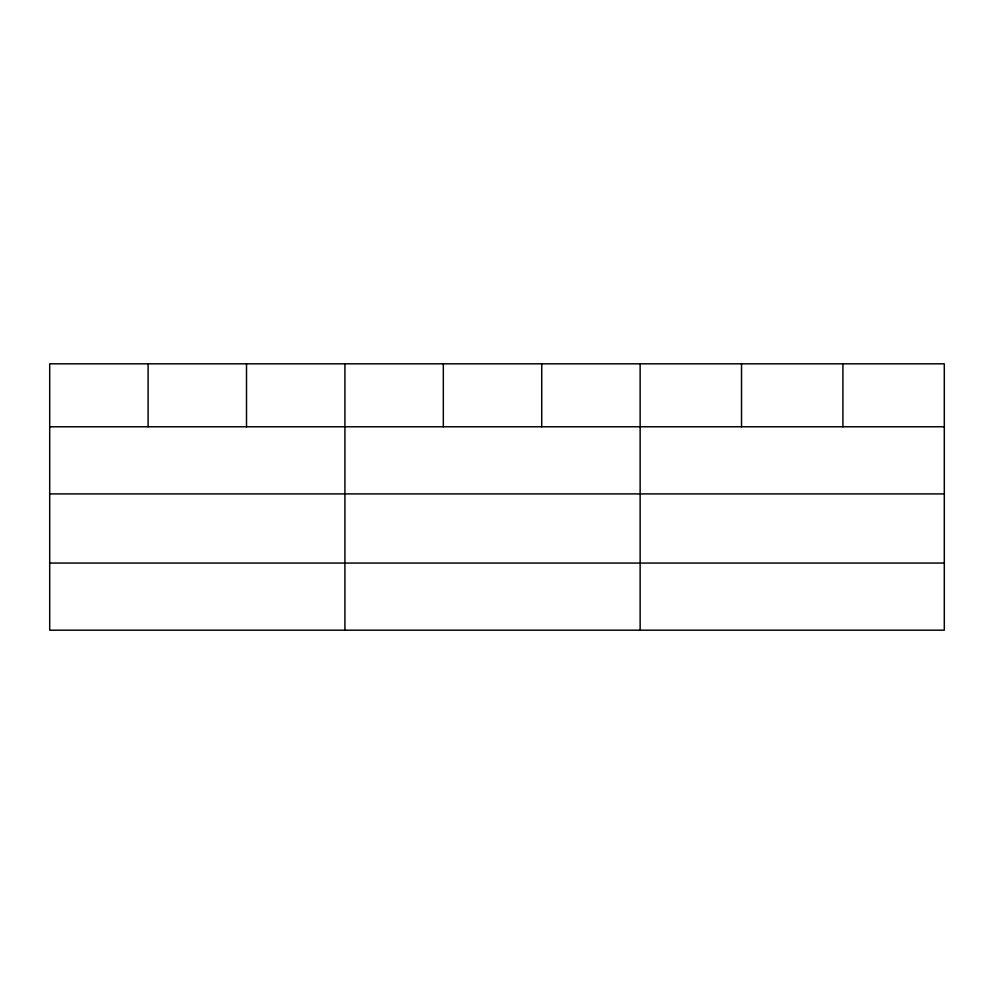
<?xml version="1.0" encoding="UTF-8"?>
<svg xmlns="http://www.w3.org/2000/svg" width="994" height="994" viewBox="0 0 994 994"><rect width="100%" height="100%" fill="white"/><g stroke="black" fill="none" stroke-linecap="round" stroke-linejoin="round"><path stroke-width="1.49" d="M944.3 493.906L944.3 363.816L49.7 363.816L49.7 630.184L944.3 630.184L944.3 493.906L49.7 493.906M49.7 426.774L944.3 426.774M49.7 563.064L944.3 563.064M842.912 363.816L842.912 426.774M741.524 363.816L741.524 426.774M640.136 363.816L640.136 630.184M541.73 363.816L541.73 426.774M443.324 363.816L443.324 426.774M344.918 363.816L344.918 630.184M246.512 363.816L246.512 426.774M148.106 363.816L148.106 426.774"/></g></svg>
